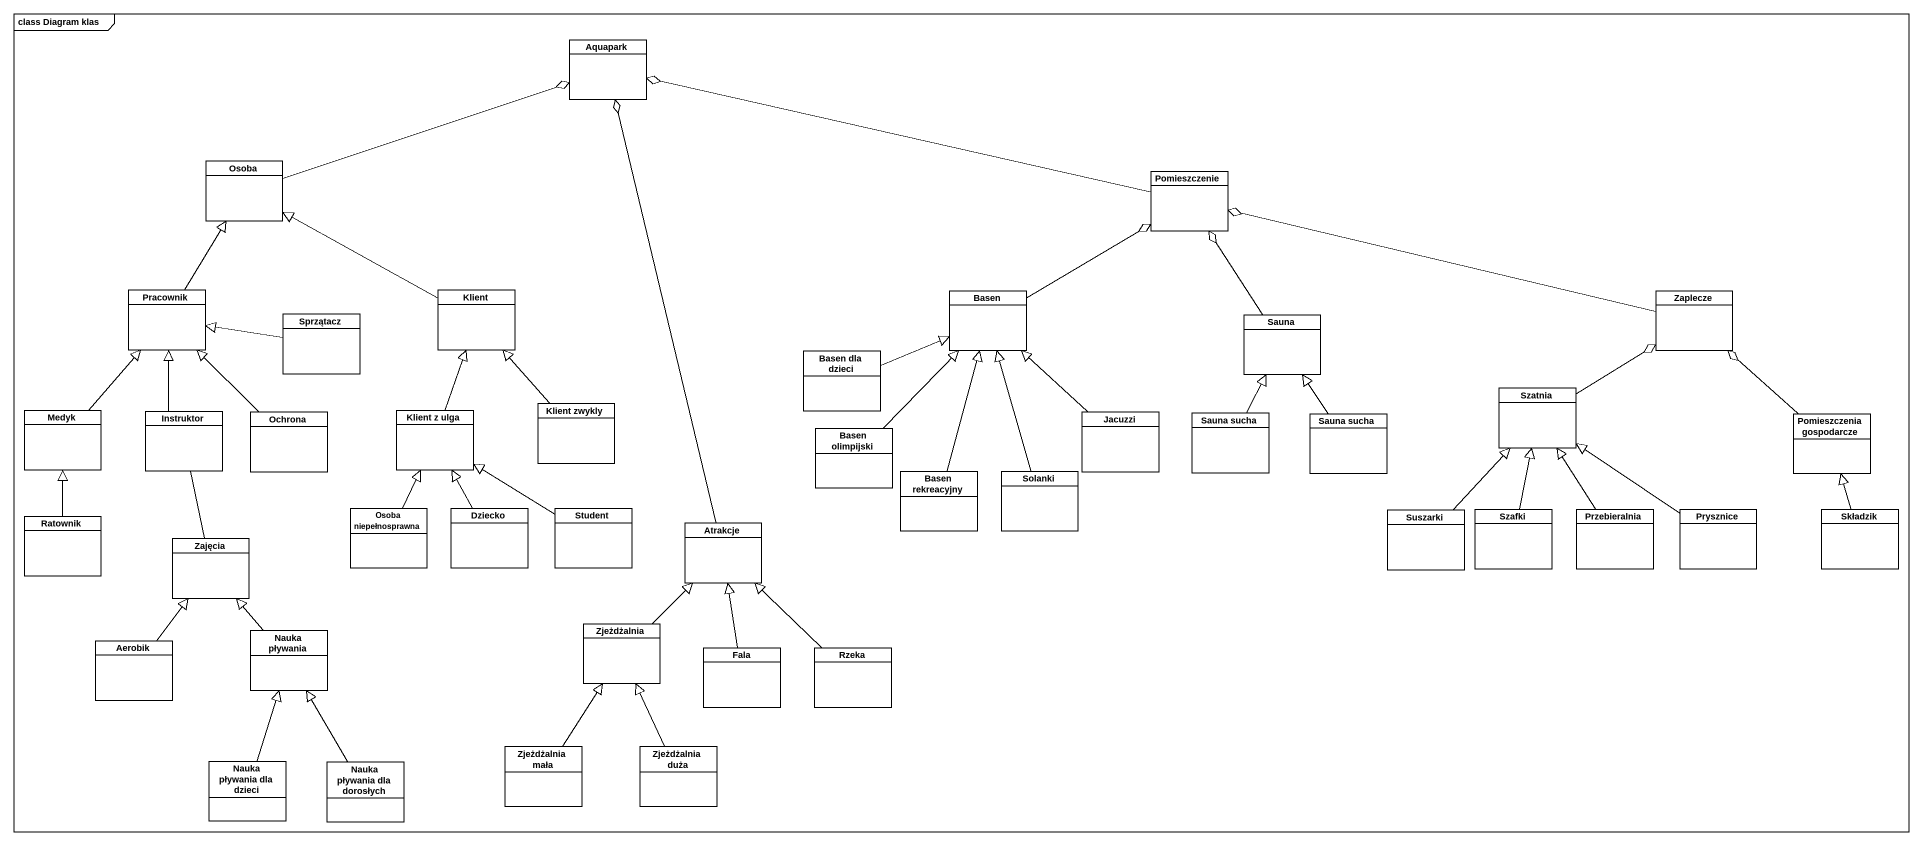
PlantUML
@startuml
mainframe class Diagram klas
hide circle
hide empty members
class Aquapark
class Osoba
class Pomieszczenie
class Pracownik
class Klient
class Basen
class Zaplecze
class Sprzątacz
class "Basen dla dzieci" as Basen_dla_dzieci
class Sauna
class Szatnia
class Medyk
class Instruktor
class Ochrona
class "Klient z ulga" as Klient_z_ulga
class "Klient zwykly" as Klient_zwykly
class "Basen olimpijski" as Basen_olimpijski
class Jacuzzi
class "Sauna sucha" as Sauna_sucha
class "Sauna sucha" as Sauna_sucha_2
class "Pomieszczenia gospodarcze" as Pomieszczenia_gospodarcze
class "Basen rekreacyjny" as Basen_rekreacyjny
class Solanki
class Ratownik
class Zajęcia
class "Osoba niepełnosprawna" as Osoba_niepełnosprawna
class Dziecko
class Student
class Atrakcje
class Suszarki
class Szafki
class Przebieralnia
class Prysznice
class Składzik
class Aerobik
class "Nauka pływania" as Nauka_pływania
class Zjeżdżalnia
class Fala
class Rzeka
class "Nauka pływania dla dzieci" as Nauka_pływania_dla_dzieci
class "Nauka pływania dla dorosłych" as Nauka_pływania_dla_dorosłych
class "Zjeżdżalnia mała" as Zjeżdżalnia_mała
class "Zjeżdżalnia duża" as Zjeżdżalnia_duża
Osoba -right-o Aquapark
Pomieszczenie -left-o Aquapark
Pracownik -up-|> Osoba
Klient -left-|> Osoba
Basen -right-o Pomieszczenie
Zaplecze -left-o Pomieszczenie
Sprzątacz -left-|> Pracownik
Basen_dla_dzieci -right-|> Basen
Sauna -up-o Pomieszczenie
Szatnia -up-o Zaplecze
Medyk -up-|> Pracownik
Instruktor -up-|> Pracownik
Instruktor -- Zajęcia
Ochrona -up-|> Pracownik
Klient_z_ulga -up-|> Klient
Klient_zwykly -up-|> Klient
Basen_olimpijski -up-|> Basen
Jacuzzi -up-|> Basen
Sauna_sucha -up-|> Sauna
Sauna_sucha_2 -up-|> Sauna
Pomieszczenia_gospodarcze -up-o Zaplecze
Basen_rekreacyjny -up-|> Basen
Solanki -up-|> Basen
Ratownik -up-|> Medyk
Osoba_niepełnosprawna -up-|> Klient_z_ulga
Dziecko -up-|> Klient_z_ulga
Student -up-|> Klient_z_ulga
Atrakcje -up-o Aquapark
Suszarki -up-|> Szatnia
Szafki -up-|> Szatnia
Przebieralnia -up-|> Szatnia
Prysznice -up-|> Szatnia
Składzik -up-|> Pomieszczenia_gospodarcze
Aerobik -up-|> Zajęcia
Nauka_pływania -up-|> Zajęcia
Zjeżdżalnia -up-|> Atrakcje
Fala -up-|> Atrakcje
Rzeka -up-|> Atrakcje
Nauka_pływania_dla_dzieci -up-|> Nauka_pływania
Nauka_pływania_dla_dorosłych -up-|> Nauka_pływania
Zjeżdżalnia_mała -up-|> Zjeżdżalnia
Zjeżdżalnia_duża -up-|> Zjeżdżalnia
@enduml
